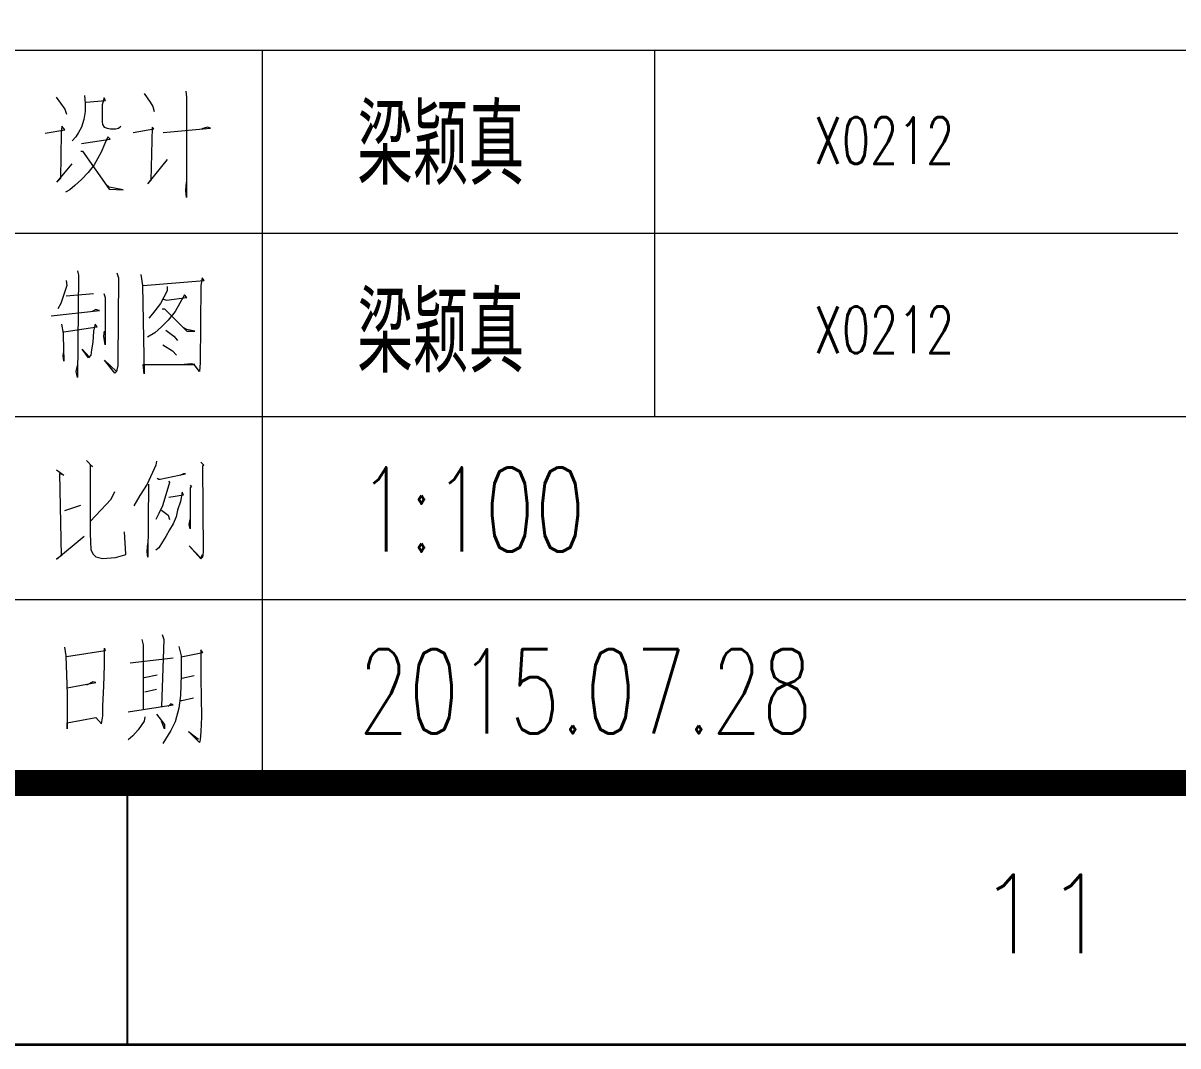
# Model space of a CAD drawing. Header units: millimetres. Extents: x 172649 to 472543, y 238332 to 449264.
# Drawn here: x 364102 to 368517, y 280914 to 284824 of the extents above; entities that cross this region are included whole.
import ezdxf
from ezdxf.enums import TextEntityAlignment as Align

# ---------------------------------------------------------------- set-up
doc = ezdxf.new("R2010")
doc.units = ezdxf.units.MM
doc.header["$LTSCALE"] = 1000
doc.layers.add('PUB_TEXT', color=7, linetype='Continuous')
doc.layers.add('层 1', color=7, linetype='Continuous', lineweight=0)
doc.styles.add('HZ', font='geditxt.shx', dxfattribs={"width": 0.75, "bigfont": 'hzfs_1.shx'})
doc.styles.get("Standard").update_dxf_attribs({"font": 'txt', "bigfont": 'gbcbig.shx'})

# ---------------------------------------------------------------- blocks, each defined once
blk = doc.blocks.new('GEDI_WK_A1')
at = {"color": 3}
blk.add_line((700.833, 0), (700.833, 10), dxfattribs=at)
for points, const_width in [([(0, 0), (841, 0), (841, 594), (0, 594)], 0.1), ([(25, 10), (831, 10), (831, 584), (25, 584)], 1)]:
    blk.add_lwpolyline(points, close=True, dxfattribs=dict(at, const_width=const_width))
blk.add_text('11', height=3, dxfattribs=at).set_placement((735.875, 5), align=Align.MIDDLE)
blk = doc.blocks.new('A$C2473133A')
at = {"color": 2}
for p, q in [((18040, 2800), (40, 2800)), ((5540, 0), (5540, 2800)), ((7040, 1400), (7040, 2800)), ((9040, 2100), (40, 2100)), ((18040, 1400), (1040, 1400)), ((18040, 700), (40, 700))]:
    blk.add_line(p, q, dxfattribs=at)
at = {"color": 7}
blk.add_line((18040, 0), (40, 0), dxfattribs=at)
at = {"color": 7, "lineweight": 0}
for points in [[(4750.7, 2621.8), (4784.4, 2575.5), (4789.9, 2555.9)], [(4858.9, 2628), (4862, 2599), (4862, 2566.1), (4856.5, 2536.3), (4847.9, 2506.5), (4836.9, 2486.9), (4826, 2470.4), (4811.8, 2454.7)], [(4865.2, 2602.2), (4939.7, 2608.4), (4934.2, 2618.6), (4926.3, 2592), (4926.3, 2569.2), (4926.3, 2549.6), (4926.3, 2526.9), (4928.7, 2516.7), (4934.2, 2506.5), (4945.9, 2503.3), (4959.3, 2500.2), (4978.9, 2500.2), (4989.9, 2503.3), (4998.5, 2510.4)], [(5087.9, 2635.1), (5109.8, 2602.2), (5120.8, 2585.7), (5126.3, 2566.1)], [(5246.3, 2644.5), (5249.4, 2621.8), (5249.4, 2238.3), (5246.3, 2264.2), (5249.4, 2297.1)], [(4709.1, 2483.7), (4784.4, 2497.1), (4772.6, 2510.4), (4770.3, 2483.7), (4767.1, 2310.4), (4753, 2297.1), (4811.8, 2366.1)], [(5045.5, 2486.9), (5124, 2500.2), (5118.5, 2506.5), (5113, 2303.4), (5101.2, 2290), (5176.5, 2382.6)], [(5160, 2486.9), (5341.2, 2503.3), (5330.2, 2506.5), (5307.5, 2500.2)], [(4847.9, 2444.5), (4956.9, 2461), (4948.3, 2470.4), (4937.3, 2444.5), (4923.2, 2411.6), (4909.1, 2385.7), (4895.8, 2362.2), (4873, 2333.2), (4847.9, 2306.5), (4822.8, 2283.8), (4803.2, 2267.3), (4786.8, 2257.9)], [(4845.6, 2414.7), (4851.1, 2414.7), (4953.8, 2270.4), (5007.1, 2267.3), (4953.8, 2277.5), (4939.7, 2290)], [(4832.9, 1957), (4836, 1940.6), (4832.9, 1550), (4827.4, 1572.8), (4832.9, 1596.3)], [(4983.4, 1950), (4988.9, 1930.4), (4986.6, 1615.9), (4986.6, 1596.3), (4983.4, 1579.8), (4981.1, 1572.8), (4974.8, 1566.5), (4936.4, 1615.9), (4981.1, 1572.8)], [(5075.2, 1943.7), (5080.7, 1901.3), (5087, 1563.4), (5083.8, 1599.4), (5281.4, 1599.4), (5267.3, 1602.6), (5239.9, 1599.4)], [(4789, 1920.9), (4791.3, 1901.3), (4769.4, 1832.3), (4757.6, 1812.7)], [(5083.8, 1901.3), (5317.5, 1920.9), (5309.7, 1930.4), (5304.2, 1901.3), (5301, 1605.7), (5298.7, 1572.8), (5279.1, 1599.4)], [(4789, 1862.1), (4894, 1871.5)], [(4933.2, 1871.5), (4938.7, 1855.1), (4938.7, 1674.7), (4933.2, 1707.6), (4936.4, 1727.3)], [(5161.5, 1848.8), (5173.2, 1845.7), (5250.8, 1855.1), (5242.2, 1865.3), (5206.1, 1802.5), (5178.7, 1769.6), (5153.6, 1743.7), (5128.5, 1721), (5100.3, 1704.5)], [(5175.6, 1898.2), (5175.6, 1881.7), (5150.5, 1832.3), (5119.9, 1793.1), (5105.8, 1776.7)], [(5156, 1812.7), (5164.6, 1812.7), (5250.8, 1727.3), (5281.4, 1727.3), (5250.8, 1733.5), (5236.7, 1740.6)], [(4732.5, 1786.1), (4916.8, 1805.7), (4913.6, 1805.7), (4902.7, 1809.6), (4888.5, 1802.5)], [(4771.7, 1753.9), (4777.2, 1717.8), (4777.2, 1710.8), (4780.3, 1612.8), (4777.2, 1632.4), (4780.3, 1648.8)], [(4780.3, 1724.1), (4908.2, 1743.7), (4900.3, 1753.9), (4894, 1727.3), (4891.7, 1684.9), (4886.2, 1655.1), (4883.1, 1635.5), (4875.2, 1625.3), (4850.1, 1658.2), (4877.6, 1629.2)], [(5170.1, 1730.4), (5200.7, 1707.6), (5214.8, 1691.2)], [(5159.1, 1674.7), (5195.2, 1652), (5211.6, 1635.5)], [(4752.3, 1196.4), (4780.6, 1176.8), (4764.1, 1183.1), (4769.6, 867.8), (4752.3, 855.3), (4858.2, 943.9)], [(4866.8, 1232.5), (4889.6, 1209), (4880.9, 1216), (4880.9, 1147), (4880.9, 1078), (4880.9, 1016.1), (4880.9, 969.8), (4880.9, 966.6), (4880.9, 953.3), (4883.3, 891.4), (4891.9, 874.9), (4902.9, 864.7), (4928, 858.4), (4978.2, 861.6), (5014.2, 871.8), (5017.4, 874.9), (5011.9, 959.6)], [(5134.5, 1230.6), (5132.1, 1214.2), (5098.4, 1142), (5071, 1098.9), (5048.2, 1059.7)], [(5304.6, 1226.7), (5315.6, 1214.2), (5310.1, 1211), (5313.3, 885.6), (5313.3, 882.4), (5310.1, 862.8), (5304.6, 856.6), (5259.9, 906), (5304.6, 859.7), (5310.1, 873)], [(5182.3, 1154.6), (5184.7, 1148.3), (5170.5, 1102), (5157.2, 1059.7), (5143.1, 1029.9), (5132.1, 1007.1)], [(5137.6, 1164.8), (5143.1, 1161.6), (5148.6, 1161.6), (5245.8, 1181.2), (5238, 1181.2), (5223.9, 1174.9)], [(4880.9, 999.6), (4961.7, 1084.3), (4975.8, 1114.1)], [(5103.9, 1142), (5101.5, 862.8), (5098.4, 882.4), (5098.4, 885.6), (5101.5, 915.4)], [(5182.3, 1092.6), (5238, 1102), (5232.5, 1112.2), (5226.2, 1076.1), (5215.2, 1043.2), (5209.8, 1017.3), (5198.8, 990.7), (5184.7, 967.9), (5170.5, 942), (5157.2, 921.6), (5143.1, 898.9), (5132.1, 889.5)], [(5263.1, 1138.1), (5268.6, 1131.8), (5263.1, 1128.7), (5263.1, 971.1), (5259.9, 987.5), (5263.1, 1007.1)], [(4783.7, 1041.9), (4844.9, 1061.5)], [(5154.1, 1043.2), (5179.2, 1023.6), (5184.7, 1007.1)], [(5078.4, 547.8), (5083.9, 528.2), (5083.9, 282.7)], [(5156.1, 567.4), (5162.3, 547.8), (5153.7, 292.2)], [(4782.5, 518.8), (4787.9, 485.8), (4791.1, 413.7), (4793.4, 338.4), (4793.4, 328.2), (4793.4, 275.7), (4793.4, 206.7), (4793.4, 230.2), (4902.4, 249.8), (4924.4, 226.3), (4929.9, 256.1), (4929.9, 295.3), (4933, 370.6), (4935.4, 449.8), (4935.4, 514.9), (4938.5, 505.5), (4791.1, 482.7)], [(5220.4, 521.9), (5229, 485.8), (5229, 413.7), (5225.8, 334.5), (5220.4, 285.9), (5206.2, 233.3), (5189.8, 200.4), (5159.2, 151)], [(5229, 482.7), (5312.1, 499.2), (5304.3, 508.6), (5304.3, 406.6), (5304.3, 400.4), (5306.6, 252.9), (5304.3, 197.3), (5301.1, 164.3), (5298.8, 154.1), (5256.4, 197.3), (5295.6, 167.5)], [(5033.7, 459.2), (5198.4, 478.8)], [(5087, 403.5), (5137.2, 413.7)], [(5231.3, 400.4), (5279.2, 410.6)], [(4793.4, 364.3), (4902.4, 383.9), (4890.7, 387), (4866.4, 374.5)], [(5089.4, 347.8), (5134.1, 358)], [(5225.8, 314.9), (5231.3, 314.9), (5276, 325.1)], [(5025.9, 272.5), (5198.4, 298.4), (5189.8, 302.3), (5178.8, 292.2)], [(5089.4, 252.9), (5087, 236.5), (5064.3, 203.5), (5044.7, 180.8), (5025.9, 164.3)], [(5134.1, 262.4), (5164.7, 223.1), (5164.7, 206.7), (5153.7, 236.5)]]:
    blk.add_lwpolyline(points, dxfattribs=at)
for s, p in [('334455', (5249.4, 2495)), ('445566', (4793.4, 230.2))]:
    blk.add_text(s, height=0.01).set_placement(p)
at = {"layer": 'PUB_TEXT', "style": 'HZ', "width": 0.7}
for s, height, p in [('梁颖真', 304.25, (5902.2, 2286.4)), ('X0212', 178.56, (7648.5, 2366.3)), ('梁颖真', 304.25, (5902.2, 1568.9)), ('X0212', 178.56, (7648.5, 1642.8)), ('1:100', 321.41, (5906.4, 884.6)), ('2015.07.28', 321.41, (5906.4, 189.6))]:
    blk.add_text(s, height=height, dxfattribs=at).set_placement(p)

msp = doc.modelspace()

# ---------------------------------------------------------------- block references
at = {"xscale": 100, "yscale": 100, "zscale": 100}
msp.add_blockref('GEDI_WK_A1', (294417.3, 280919.4), dxfattribs=at)
at = {"layer": '层 1'}
msp.add_blockref('A$C2473133A', (359477.3, 281919.4), dxfattribs=at)

doc.saveas('drawing.dxf')
